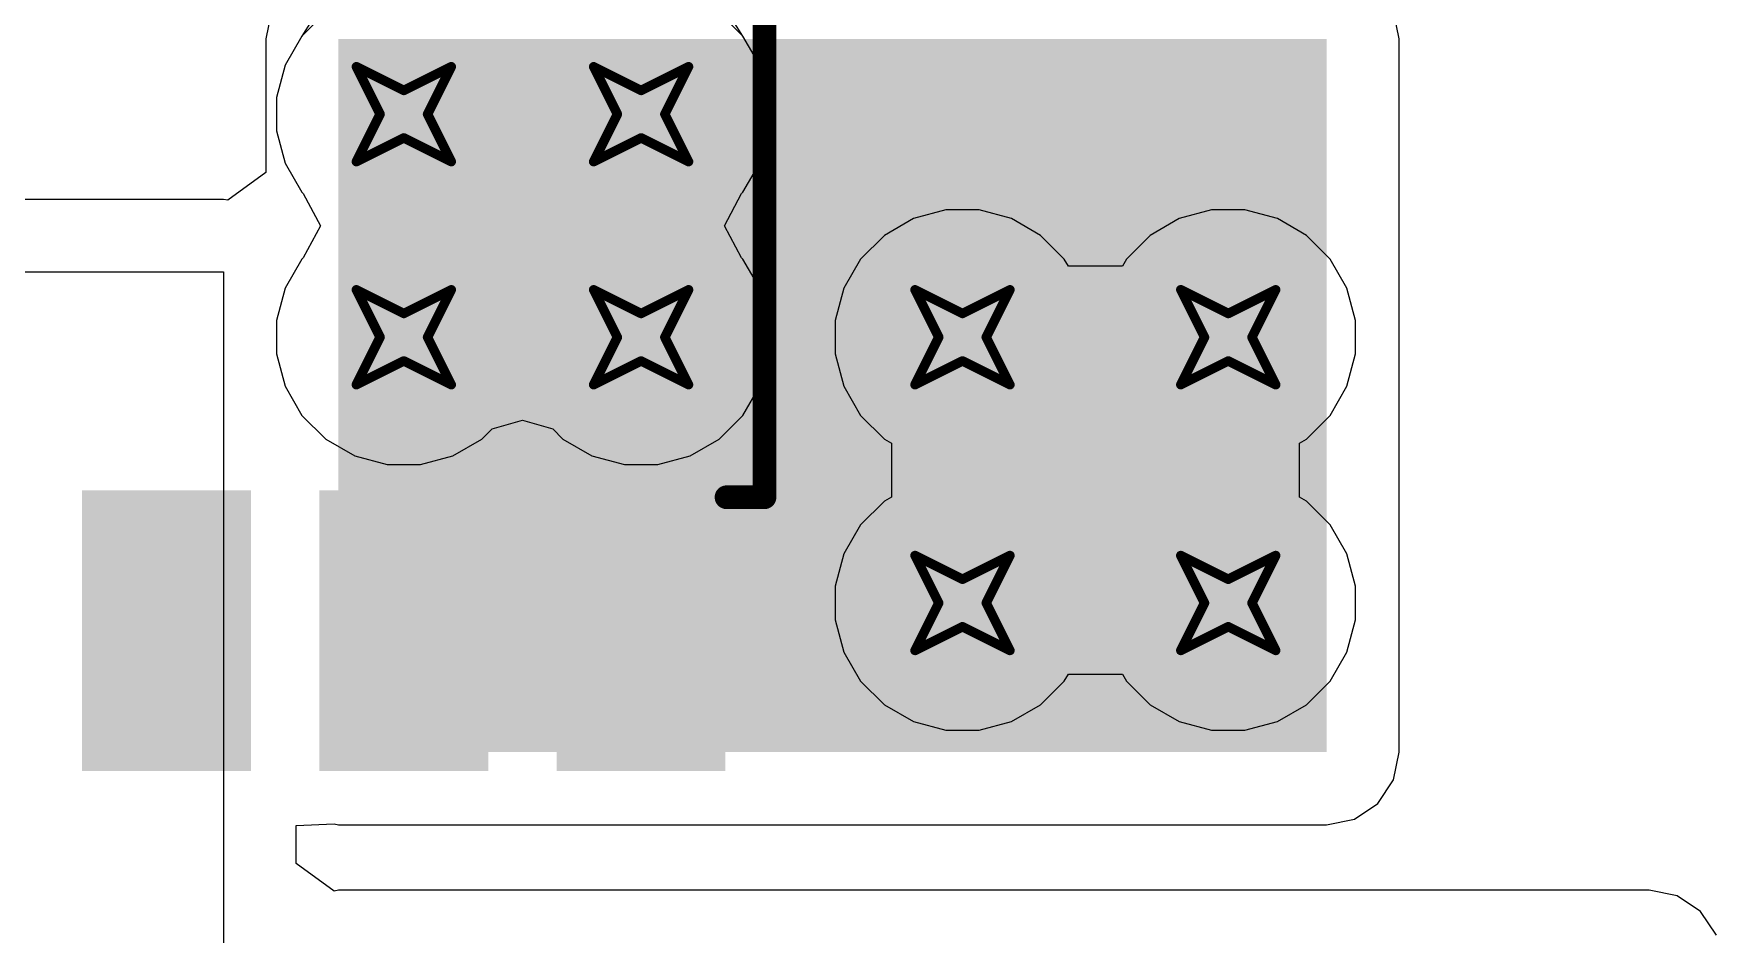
# Model space of a CAD drawing. Header units: inches. Extents: x -36 to 349, y -11 to 240.
# Drawn here: x 4.75 to 13.75, y 6.07 to 10.89 of the extents above; entities that cross this region are included whole.
import ezdxf

# ---------------------------------------------------------------- set-up
doc = ezdxf.new("R2010")
doc.units = ezdxf.units.IN
for name, color, linetype in [('Bottom Layer', 5, 'Continuous'), ('Drill Drawing', 1, 'Continuous'), ('Layer 1', 16, 'Continuous'), ('Layer 2', 76, 'Continuous'), ('Top Layer', 1, 'Continuous'), ('Top Overlay', 2, 'Continuous'), ('Top Paste', 8, 'Continuous'), ('Top Solder', 216, 'Continuous'), ('Via Holes', 16, 'Continuous')]:
    doc.layers.add(name, color=color, linetype=linetype)

# ---------------------------------------------------------------- blocks, each defined once
blk = doc.blocks.new('SOP_8_164')
at = {"layer": 'Top Layer'}
for points in [[(-3.4, 2.255), (-2.1, 2.255), (-2.1, 1.555), (-3.4, 1.555)], [(2.1, 2.255), (3.4, 2.255), (3.4, 1.555), (2.1, 1.555)], [(-3.4, 0.985), (-2.1, 0.985), (-2.1, 0.285), (-3.4, 0.285)], [(2.1, 0.985), (3.4, 0.985), (3.4, 0.285), (2.1, 0.285)], [(-3.4, -0.285), (-2.1, -0.285), (-2.1, -0.985), (-3.4, -0.985)], [(2.1, -0.285), (3.4, -0.285), (3.4, -0.985), (2.1, -0.985)], [(-3.4, -1.555), (-2.1, -1.555), (-2.1, -2.255), (-3.4, -2.255)], [(2.1, -1.555), (3.4, -1.555), (3.4, -2.255), (2.1, -2.255)]]:
    blk.add_hatch(color=1, dxfattribs=at).paths.add_polyline_path(points)
at = {"layer": 'Top Overlay'}
blk.add_hatch(color=2, dxfattribs=at).paths.add_polyline_path([(-1.9799, 1.4727), (-1.7005, 1.4727), (-1.7005, 2.1331), (-1.9799, 2.1331)])
at = {"layer": 'Top Paste'}
for points in [[(-3.4, 2.255), (-2.1, 2.255), (-2.1, 1.555), (-3.4, 1.555)], [(2.1, 2.255), (3.4, 2.255), (3.4, 1.555), (2.1, 1.555)], [(-3.4, 0.985), (-2.1, 0.985), (-2.1, 0.285), (-3.4, 0.285)], [(2.1, 0.985), (3.4, 0.985), (3.4, 0.285), (2.1, 0.285)], [(-3.4, -0.285), (-2.1, -0.285), (-2.1, -0.985), (-3.4, -0.985)], [(2.1, -0.285), (3.4, -0.285), (3.4, -0.985), (2.1, -0.985)], [(-3.4, -1.555), (-2.1, -1.555), (-2.1, -2.255), (-3.4, -2.255)], [(2.1, -1.555), (3.4, -1.555), (3.4, -2.255), (2.1, -2.255)]]:
    blk.add_hatch(color=8, dxfattribs=at).paths.add_polyline_path(points)
at = {"layer": 'Top Solder'}
for points in [[(-3.5016, 2.3566), (-1.9984, 2.3566), (-1.9984, 1.4534), (-3.5016, 1.4534)], [(1.9984, 2.3566), (3.5016, 2.3566), (3.5016, 1.4534), (1.9984, 1.4534)], [(-3.5016, 1.0866), (-1.9984, 1.0866), (-1.9984, 0.1834), (-3.5016, 0.1834)], [(1.9984, 1.0866), (3.5016, 1.0866), (3.5016, 0.1834), (1.9984, 0.1834)], [(-3.5016, -0.1834), (-1.9984, -0.1834), (-1.9984, -1.0866), (-3.5016, -1.0866)], [(1.9984, -0.1834), (3.5016, -0.1834), (3.5016, -1.0866), (1.9984, -1.0866)], [(-3.5016, -1.4534), (-1.9984, -1.4534), (-1.9984, -2.3566), (-3.5016, -2.3566)], [(1.9984, -1.4534), (3.5016, -1.4534), (3.5016, -2.3566), (1.9984, -2.3566)]]:
    blk.add_hatch(color=216, dxfattribs=at).paths.add_polyline_path(points)
at = {"layer": 'Top Overlay'}
for points in [[(-2.0356, 2.5654, 0.127, 0.127, 0), (-2.0356, 2.3622, 0.127, 0.127, 0)], [(-2.0356, 2.5654, 0.127, 0.127, 0), (2.0284, 2.5654, 0.127, 0.127, 0)], [(2.0284, 2.5654, 0.127, 0.127, 0), (2.0284, 2.3622, 0.127, 0.127, 0)], [(-3.6866, 2.032, 0.127, 0.127, 0), (-3.6866, 1.778, 0.127, 0.127, 0)], [(-3.6866, 2.032, 0.127, 0.127, 0), (-3.5596, 1.905, 0.127, 0.127, 0)], [(-3.5596, 1.905, 0.127, 0.127, 0), (-3.6866, 1.778, 0.127, 0.127, 0)], [(-2.0356, -2.3622, 0.127, 0.127, 0), (-2.0356, -2.5654, 0.127, 0.127, 0)], [(2.0284, -2.3622, 0.127, 0.127, 0), (2.0284, -2.5654, 0.127, 0.127, 0)], [(-2.0356, -2.5654, 0.127, 0.127, 0), (2.0284, -2.5654, 0.127, 0.127, 0)]]:
    blk.add_lwpolyline(points, format="xyseb", dxfattribs=at)
for points in [[(-2.0673, 2.5654, 0.0635, 0.0635, 1), (-2.0038, 2.5654, 0.0635, 0.0635, 1)], [(-2.0673, 2.5654, 0.0635, 0.0635, 1), (-2.0038, 2.5654, 0.0635, 0.0635, 1)], [(1.9967, 2.5654, 0.0635, 0.0635, 1), (2.0602, 2.5654, 0.0635, 0.0635, 1)], [(1.9967, 2.5654, 0.0635, 0.0635, 1), (2.0602, 2.5654, 0.0635, 0.0635, 1)], [(-2.0673, 2.3622, 0.0635, 0.0635, 1), (-2.0038, 2.3622, 0.0635, 0.0635, 1)], [(1.9967, 2.3622, 0.0635, 0.0635, 1), (2.0602, 2.3622, 0.0635, 0.0635, 1)], [(-3.7183, 2.032, 0.0635, 0.0635, 1), (-3.6548, 2.032, 0.0635, 0.0635, 1)], [(-3.7183, 2.032, 0.0635, 0.0635, 1), (-3.6548, 2.032, 0.0635, 0.0635, 1)], [(-3.5913, 1.905, 0.0635, 0.0635, 1), (-3.5278, 1.905, 0.0635, 0.0635, 1)], [(-3.5913, 1.905, 0.0635, 0.0635, 1), (-3.5278, 1.905, 0.0635, 0.0635, 1)], [(-3.7183, 1.778, 0.0635, 0.0635, 1), (-3.6548, 1.778, 0.0635, 0.0635, 1)], [(-3.7183, 1.778, 0.0635, 0.0635, 1), (-3.6548, 1.778, 0.0635, 0.0635, 1)], [(-2.0673, -2.3622, 0.0635, 0.0635, 1), (-2.0038, -2.3622, 0.0635, 0.0635, 1)], [(1.9967, -2.3622, 0.0635, 0.0635, 1), (2.0602, -2.3622, 0.0635, 0.0635, 1)], [(-2.0673, -2.5654, 0.0635, 0.0635, 1), (-2.0038, -2.5654, 0.0635, 0.0635, 1)], [(-2.0673, -2.5654, 0.0635, 0.0635, 1), (-2.0038, -2.5654, 0.0635, 0.0635, 1)], [(1.9967, -2.5654, 0.0635, 0.0635, 1), (2.0602, -2.5654, 0.0635, 0.0635, 1)], [(1.9967, -2.5654, 0.0635, 0.0635, 1), (2.0602, -2.5654, 0.0635, 0.0635, 1)]]:
    blk.add_lwpolyline(points, format="xyseb", close=True, dxfattribs=at)

msp = doc.modelspace()

# ---------------------------------------------------------------- hatches: boundary and pattern name
at = {"layer": 'Bottom Layer'}
h = msp.add_hatch(color=5, dxfattribs=at)
edge = h.paths.add_edge_path()
edge.add_arc((6.7288, 10.4608), 0.3, 0, 360)
h = msp.add_hatch(color=5, dxfattribs=at)
edge = h.paths.add_edge_path()
edge.add_arc((7.9988, 10.4608), 0.3, 0, 360)
h = msp.add_hatch(color=5, dxfattribs=at)
edge = h.paths.add_edge_path()
edge.add_arc((6.7288, 9.267), 0.3, 0, 360)
h = msp.add_hatch(color=5, dxfattribs=at)
edge = h.paths.add_edge_path()
edge.add_arc((7.9988, 9.267), 0.3, 0, 360)
h = msp.add_hatch(color=5, dxfattribs=at)
edge = h.paths.add_edge_path()
edge.add_arc((9.7189, 9.267), 0.3, 0, 360)
h = msp.add_hatch(color=5, dxfattribs=at)
edge = h.paths.add_edge_path()
edge.add_arc((11.1413, 9.267), 0.3, 0, 360)
h = msp.add_hatch(color=5, dxfattribs=at)
edge = h.paths.add_edge_path()
edge.add_arc((9.7189, 7.8446), 0.3, 0, 360)
h = msp.add_hatch(color=5, dxfattribs=at)
edge = h.paths.add_edge_path()
edge.add_arc((11.1413, 7.8446), 0.3, 0, 360)
at = {"layer": 'Layer 1'}
h = msp.add_hatch(color=16, dxfattribs=at)
edge = h.paths.add_edge_path()
edge.add_arc((6.7288, 10.4608), 0.3, 0, 360)
h = msp.add_hatch(color=16, dxfattribs=at)
edge = h.paths.add_edge_path()
edge.add_arc((7.9988, 10.4608), 0.3, 0, 360)
h = msp.add_hatch(color=16, dxfattribs=at)
edge = h.paths.add_edge_path()
edge.add_arc((6.7288, 9.267), 0.3, 0, 360)
h = msp.add_hatch(color=16, dxfattribs=at)
edge = h.paths.add_edge_path()
edge.add_arc((7.9988, 9.267), 0.3, 0, 360)
h = msp.add_hatch(color=16, dxfattribs=at)
edge = h.paths.add_edge_path()
edge.add_arc((9.7189, 9.267), 0.3, 0, 360)
h = msp.add_hatch(color=16, dxfattribs=at)
edge = h.paths.add_edge_path()
edge.add_arc((11.1413, 9.267), 0.3, 0, 360)
h = msp.add_hatch(color=16, dxfattribs=at)
edge = h.paths.add_edge_path()
edge.add_arc((9.7189, 7.8446), 0.3, 0, 360)
h = msp.add_hatch(color=16, dxfattribs=at)
edge = h.paths.add_edge_path()
edge.add_arc((11.1413, 7.8446), 0.3, 0, 360)
at = {"layer": 'Layer 2'}
h = msp.add_hatch(color=76, dxfattribs=at)
edge = h.paths.add_edge_path()
edge.add_arc((6.7288, 10.4608), 0.3, 0, 360)
h = msp.add_hatch(color=76, dxfattribs=at)
edge = h.paths.add_edge_path()
edge.add_arc((7.9988, 10.4608), 0.3, 0, 360)
h = msp.add_hatch(color=76, dxfattribs=at)
edge = h.paths.add_edge_path()
edge.add_arc((6.7288, 9.267), 0.3, 0, 360)
h = msp.add_hatch(color=76, dxfattribs=at)
edge = h.paths.add_edge_path()
edge.add_arc((7.9988, 9.267), 0.3, 0, 360)
h = msp.add_hatch(color=76, dxfattribs=at)
edge = h.paths.add_edge_path()
edge.add_arc((9.7189, 9.267), 0.3, 0, 360)
h = msp.add_hatch(color=76, dxfattribs=at)
edge = h.paths.add_edge_path()
edge.add_arc((11.1413, 9.267), 0.3, 0, 360)
h = msp.add_hatch(color=76, dxfattribs=at)
edge = h.paths.add_edge_path()
edge.add_arc((9.7189, 7.8446), 0.3, 0, 360)
h = msp.add_hatch(color=76, dxfattribs=at)
edge = h.paths.add_edge_path()
edge.add_arc((11.1413, 7.8446), 0.3, 0, 360)
at = {"layer": 'Top Layer'}
for points in [[(6.3788, 7.0462), (11.6676, 7.0462), (11.6676, 10.8633), (6.3788, 10.8633)], [(9.0514, 7.0462), (11.6676, 7.0462), (11.6676, 10.8633), (9.0514, 10.8633)]]:
    msp.add_hatch(color=1, dxfattribs=at).paths.add_polyline_path(points)
h = msp.add_hatch(color=1, dxfattribs=at)
edge = h.paths.add_edge_path()
edge.add_arc((6.7288, 10.4608), 0.3, 0, 360)
h = msp.add_hatch(color=1, dxfattribs=at)
edge = h.paths.add_edge_path()
edge.add_arc((7.9988, 10.4608), 0.3, 0, 360)
h = msp.add_hatch(color=1, dxfattribs=at)
edge = h.paths.add_edge_path()
edge.add_arc((6.7288, 9.267), 0.3, 0, 360)
h = msp.add_hatch(color=1, dxfattribs=at)
edge = h.paths.add_edge_path()
edge.add_arc((7.9988, 9.267), 0.3, 0, 360)
h = msp.add_hatch(color=1, dxfattribs=at)
edge = h.paths.add_edge_path()
edge.add_arc((9.7189, 9.267), 0.3, 0, 360)
h = msp.add_hatch(color=1, dxfattribs=at)
edge = h.paths.add_edge_path()
edge.add_arc((11.1413, 9.267), 0.3, 0, 360)
h = msp.add_hatch(color=1, dxfattribs=at)
edge = h.paths.add_edge_path()
edge.add_arc((9.7189, 7.8446), 0.3, 0, 360)
h = msp.add_hatch(color=1, dxfattribs=at)
edge = h.paths.add_edge_path()
edge.add_arc((11.1413, 7.8446), 0.3, 0, 360)
at = {"layer": 'Via Holes'}
h = msp.add_hatch(color=7, dxfattribs=at)
edge = h.paths.add_edge_path()
edge.add_arc((6.7288, 10.4608), 0.15, 0, 360)
h = msp.add_hatch(color=7, dxfattribs=at)
edge = h.paths.add_edge_path()
edge.add_arc((7.9988, 10.4608), 0.15, 0, 360)
h = msp.add_hatch(color=7, dxfattribs=at)
edge = h.paths.add_edge_path()
edge.add_arc((6.7288, 9.267), 0.15, 0, 360)
h = msp.add_hatch(color=7, dxfattribs=at)
edge = h.paths.add_edge_path()
edge.add_arc((7.9988, 9.267), 0.15, 0, 360)
h = msp.add_hatch(color=7, dxfattribs=at)
edge = h.paths.add_edge_path()
edge.add_arc((9.7189, 9.267), 0.15, 0, 360)
h = msp.add_hatch(color=7, dxfattribs=at)
edge = h.paths.add_edge_path()
edge.add_arc((11.1413, 9.267), 0.15, 0, 360)
h = msp.add_hatch(color=7, dxfattribs=at)
edge = h.paths.add_edge_path()
edge.add_arc((9.7189, 7.8446), 0.15, 0, 360)
h = msp.add_hatch(color=7, dxfattribs=at)
edge = h.paths.add_edge_path()
edge.add_arc((11.1413, 7.8446), 0.15, 0, 360)

# ---------------------------------------------------------------- linework, layer by layer
at = {"layer": 'Drill Drawing'}
for points in [[(6.4748, 10.7148, 0.0508, 0.0508, 0), (6.7288, 10.5878, 0.0508, 0.0508, 0)], [(6.4748, 10.7148, 0.0508, 0.0508, 0), (6.6018, 10.4608, 0.0508, 0.0508, 0)], [(6.7288, 10.5878, 0.0508, 0.0508, 0), (6.9828, 10.7148, 0.0508, 0.0508, 0)], [(6.8558, 10.4608, 0.0508, 0.0508, 0), (6.9828, 10.7148, 0.0508, 0.0508, 0)], [(7.7448, 10.7148, 0.0508, 0.0508, 0), (7.9988, 10.5878, 0.0508, 0.0508, 0)], [(7.7448, 10.7148, 0.0508, 0.0508, 0), (7.8718, 10.4608, 0.0508, 0.0508, 0)], [(7.9988, 10.5878, 0.0508, 0.0508, 0), (8.2528, 10.7148, 0.0508, 0.0508, 0)], [(8.1258, 10.4608, 0.0508, 0.0508, 0), (8.2528, 10.7148, 0.0508, 0.0508, 0)], [(6.4748, 10.2068, 0.0508, 0.0508, 0), (6.6018, 10.4608, 0.0508, 0.0508, 0)], [(6.8558, 10.4608, 0.0508, 0.0508, 0), (6.9828, 10.2068, 0.0508, 0.0508, 0)], [(7.7448, 10.2068, 0.0508, 0.0508, 0), (7.8718, 10.4608, 0.0508, 0.0508, 0)], [(8.1258, 10.4608, 0.0508, 0.0508, 0), (8.2528, 10.2068, 0.0508, 0.0508, 0)], [(6.4748, 10.2068, 0.0508, 0.0508, 0), (6.7288, 10.3338, 0.0508, 0.0508, 0)], [(6.7288, 10.3338, 0.0508, 0.0508, 0), (6.9828, 10.2068, 0.0508, 0.0508, 0)], [(7.7448, 10.2068, 0.0508, 0.0508, 0), (7.9988, 10.3338, 0.0508, 0.0508, 0)], [(7.9988, 10.3338, 0.0508, 0.0508, 0), (8.2528, 10.2068, 0.0508, 0.0508, 0)], [(6.4748, 9.521, 0.0508, 0.0508, 0), (6.7288, 9.394, 0.0508, 0.0508, 0)], [(6.4748, 9.521, 0.0508, 0.0508, 0), (6.6018, 9.267, 0.0508, 0.0508, 0)], [(6.7288, 9.394, 0.0508, 0.0508, 0), (6.9828, 9.521, 0.0508, 0.0508, 0)], [(6.8558, 9.267, 0.0508, 0.0508, 0), (6.9828, 9.521, 0.0508, 0.0508, 0)], [(7.7448, 9.521, 0.0508, 0.0508, 0), (7.9988, 9.394, 0.0508, 0.0508, 0)], [(7.7448, 9.521, 0.0508, 0.0508, 0), (7.8718, 9.267, 0.0508, 0.0508, 0)], [(7.9988, 9.394, 0.0508, 0.0508, 0), (8.2528, 9.521, 0.0508, 0.0508, 0)], [(8.1258, 9.267, 0.0508, 0.0508, 0), (8.2528, 9.521, 0.0508, 0.0508, 0)], [(9.4649, 9.521, 0.0508, 0.0508, 0), (9.7189, 9.394, 0.0508, 0.0508, 0)], [(9.4649, 9.521, 0.0508, 0.0508, 0), (9.5919, 9.267, 0.0508, 0.0508, 0)], [(9.7189, 9.394, 0.0508, 0.0508, 0), (9.9729, 9.521, 0.0508, 0.0508, 0)], [(9.8459, 9.267, 0.0508, 0.0508, 0), (9.9729, 9.521, 0.0508, 0.0508, 0)], [(10.8873, 9.521, 0.0508, 0.0508, 0), (11.1413, 9.394, 0.0508, 0.0508, 0)], [(10.8873, 9.521, 0.0508, 0.0508, 0), (11.0143, 9.267, 0.0508, 0.0508, 0)], [(11.1413, 9.394, 0.0508, 0.0508, 0), (11.3953, 9.521, 0.0508, 0.0508, 0)], [(11.2683, 9.267, 0.0508, 0.0508, 0), (11.3953, 9.521, 0.0508, 0.0508, 0)], [(6.4748, 9.013, 0.0508, 0.0508, 0), (6.6018, 9.267, 0.0508, 0.0508, 0)], [(6.8558, 9.267, 0.0508, 0.0508, 0), (6.9828, 9.013, 0.0508, 0.0508, 0)], [(7.7448, 9.013, 0.0508, 0.0508, 0), (7.8718, 9.267, 0.0508, 0.0508, 0)], [(8.1258, 9.267, 0.0508, 0.0508, 0), (8.2528, 9.013, 0.0508, 0.0508, 0)], [(9.4649, 9.013, 0.0508, 0.0508, 0), (9.5919, 9.267, 0.0508, 0.0508, 0)], [(9.8459, 9.267, 0.0508, 0.0508, 0), (9.9729, 9.013, 0.0508, 0.0508, 0)], [(10.8873, 9.013, 0.0508, 0.0508, 0), (11.0143, 9.267, 0.0508, 0.0508, 0)], [(11.2683, 9.267, 0.0508, 0.0508, 0), (11.3953, 9.013, 0.0508, 0.0508, 0)], [(6.4748, 9.013, 0.0508, 0.0508, 0), (6.7288, 9.14, 0.0508, 0.0508, 0)], [(6.7288, 9.14, 0.0508, 0.0508, 0), (6.9828, 9.013, 0.0508, 0.0508, 0)], [(7.7448, 9.013, 0.0508, 0.0508, 0), (7.9988, 9.14, 0.0508, 0.0508, 0)], [(7.9988, 9.14, 0.0508, 0.0508, 0), (8.2528, 9.013, 0.0508, 0.0508, 0)], [(9.4649, 9.013, 0.0508, 0.0508, 0), (9.7189, 9.14, 0.0508, 0.0508, 0)], [(9.7189, 9.14, 0.0508, 0.0508, 0), (9.9729, 9.013, 0.0508, 0.0508, 0)], [(10.8873, 9.013, 0.0508, 0.0508, 0), (11.1413, 9.14, 0.0508, 0.0508, 0)], [(11.1413, 9.14, 0.0508, 0.0508, 0), (11.3953, 9.013, 0.0508, 0.0508, 0)], [(9.4649, 8.0986, 0.0508, 0.0508, 0), (9.7189, 7.9716, 0.0508, 0.0508, 0)], [(9.4649, 8.0986, 0.0508, 0.0508, 0), (9.5919, 7.8446, 0.0508, 0.0508, 0)], [(9.7189, 7.9716, 0.0508, 0.0508, 0), (9.9729, 8.0986, 0.0508, 0.0508, 0)], [(9.8459, 7.8446, 0.0508, 0.0508, 0), (9.9729, 8.0986, 0.0508, 0.0508, 0)], [(10.8873, 8.0986, 0.0508, 0.0508, 0), (11.1413, 7.9716, 0.0508, 0.0508, 0)], [(10.8873, 8.0986, 0.0508, 0.0508, 0), (11.0143, 7.8446, 0.0508, 0.0508, 0)], [(11.1413, 7.9716, 0.0508, 0.0508, 0), (11.3953, 8.0986, 0.0508, 0.0508, 0)], [(11.2683, 7.8446, 0.0508, 0.0508, 0), (11.3953, 8.0986, 0.0508, 0.0508, 0)], [(9.4649, 7.5906, 0.0508, 0.0508, 0), (9.5919, 7.8446, 0.0508, 0.0508, 0)], [(9.8459, 7.8446, 0.0508, 0.0508, 0), (9.9729, 7.5906, 0.0508, 0.0508, 0)], [(10.8873, 7.5906, 0.0508, 0.0508, 0), (11.0143, 7.8446, 0.0508, 0.0508, 0)], [(11.2683, 7.8446, 0.0508, 0.0508, 0), (11.3953, 7.5906, 0.0508, 0.0508, 0)], [(9.4649, 7.5906, 0.0508, 0.0508, 0), (9.7189, 7.7176, 0.0508, 0.0508, 0)], [(9.7189, 7.7176, 0.0508, 0.0508, 0), (9.9729, 7.5906, 0.0508, 0.0508, 0)], [(10.8873, 7.5906, 0.0508, 0.0508, 0), (11.1413, 7.7176, 0.0508, 0.0508, 0)], [(11.1413, 7.7176, 0.0508, 0.0508, 0), (11.3953, 7.5906, 0.0508, 0.0508, 0)]]:
    msp.add_lwpolyline(points, format="xyseb", dxfattribs=at)
for points in [[(6.4621, 10.7148, 0.0254, 0.0254, 1), (6.4875, 10.7148, 0.0254, 0.0254, 1)], [(6.4621, 10.7148, 0.0254, 0.0254, 1), (6.4875, 10.7148, 0.0254, 0.0254, 1)], [(6.9701, 10.7148, 0.0254, 0.0254, 1), (6.9955, 10.7148, 0.0254, 0.0254, 1)], [(6.9701, 10.7148, 0.0254, 0.0254, 1), (6.9955, 10.7148, 0.0254, 0.0254, 1)], [(7.7321, 10.7148, 0.0254, 0.0254, 1), (7.7575, 10.7148, 0.0254, 0.0254, 1)], [(7.7321, 10.7148, 0.0254, 0.0254, 1), (7.7575, 10.7148, 0.0254, 0.0254, 1)], [(8.2401, 10.7148, 0.0254, 0.0254, 1), (8.2655, 10.7148, 0.0254, 0.0254, 1)], [(8.2401, 10.7148, 0.0254, 0.0254, 1), (8.2655, 10.7148, 0.0254, 0.0254, 1)], [(6.7161, 10.5878, 0.0254, 0.0254, 1), (6.7415, 10.5878, 0.0254, 0.0254, 1)], [(6.7161, 10.5878, 0.0254, 0.0254, 1), (6.7415, 10.5878, 0.0254, 0.0254, 1)], [(7.9861, 10.5878, 0.0254, 0.0254, 1), (8.0115, 10.5878, 0.0254, 0.0254, 1)], [(7.9861, 10.5878, 0.0254, 0.0254, 1), (8.0115, 10.5878, 0.0254, 0.0254, 1)], [(6.5891, 10.4608, 0.0254, 0.0254, 1), (6.6145, 10.4608, 0.0254, 0.0254, 1)], [(6.5891, 10.4608, 0.0254, 0.0254, 1), (6.6145, 10.4608, 0.0254, 0.0254, 1)], [(6.8431, 10.4608, 0.0254, 0.0254, 1), (6.8685, 10.4608, 0.0254, 0.0254, 1)], [(6.8431, 10.4608, 0.0254, 0.0254, 1), (6.8685, 10.4608, 0.0254, 0.0254, 1)], [(7.8591, 10.4608, 0.0254, 0.0254, 1), (7.8845, 10.4608, 0.0254, 0.0254, 1)], [(7.8591, 10.4608, 0.0254, 0.0254, 1), (7.8845, 10.4608, 0.0254, 0.0254, 1)], [(8.1131, 10.4608, 0.0254, 0.0254, 1), (8.1385, 10.4608, 0.0254, 0.0254, 1)], [(8.1131, 10.4608, 0.0254, 0.0254, 1), (8.1385, 10.4608, 0.0254, 0.0254, 1)], [(6.7161, 10.3338, 0.0254, 0.0254, 1), (6.7415, 10.3338, 0.0254, 0.0254, 1)], [(6.7161, 10.3338, 0.0254, 0.0254, 1), (6.7415, 10.3338, 0.0254, 0.0254, 1)], [(7.9861, 10.3338, 0.0254, 0.0254, 1), (8.0115, 10.3338, 0.0254, 0.0254, 1)], [(7.9861, 10.3338, 0.0254, 0.0254, 1), (8.0115, 10.3338, 0.0254, 0.0254, 1)], [(6.4621, 10.2068, 0.0254, 0.0254, 1), (6.4875, 10.2068, 0.0254, 0.0254, 1)], [(6.4621, 10.2068, 0.0254, 0.0254, 1), (6.4875, 10.2068, 0.0254, 0.0254, 1)], [(6.9701, 10.2068, 0.0254, 0.0254, 1), (6.9955, 10.2068, 0.0254, 0.0254, 1)], [(6.9701, 10.2068, 0.0254, 0.0254, 1), (6.9955, 10.2068, 0.0254, 0.0254, 1)], [(7.7321, 10.2068, 0.0254, 0.0254, 1), (7.7575, 10.2068, 0.0254, 0.0254, 1)], [(7.7321, 10.2068, 0.0254, 0.0254, 1), (7.7575, 10.2068, 0.0254, 0.0254, 1)], [(8.2401, 10.2068, 0.0254, 0.0254, 1), (8.2655, 10.2068, 0.0254, 0.0254, 1)], [(8.2401, 10.2068, 0.0254, 0.0254, 1), (8.2655, 10.2068, 0.0254, 0.0254, 1)], [(6.4621, 9.521, 0.0254, 0.0254, 1), (6.4875, 9.521, 0.0254, 0.0254, 1)], [(6.4621, 9.521, 0.0254, 0.0254, 1), (6.4875, 9.521, 0.0254, 0.0254, 1)], [(6.9701, 9.521, 0.0254, 0.0254, 1), (6.9955, 9.521, 0.0254, 0.0254, 1)], [(6.9701, 9.521, 0.0254, 0.0254, 1), (6.9955, 9.521, 0.0254, 0.0254, 1)], [(7.7321, 9.521, 0.0254, 0.0254, 1), (7.7575, 9.521, 0.0254, 0.0254, 1)], [(7.7321, 9.521, 0.0254, 0.0254, 1), (7.7575, 9.521, 0.0254, 0.0254, 1)], [(8.2401, 9.521, 0.0254, 0.0254, 1), (8.2655, 9.521, 0.0254, 0.0254, 1)], [(8.2401, 9.521, 0.0254, 0.0254, 1), (8.2655, 9.521, 0.0254, 0.0254, 1)], [(9.4522, 9.521, 0.0254, 0.0254, 1), (9.4776, 9.521, 0.0254, 0.0254, 1)], [(9.4522, 9.521, 0.0254, 0.0254, 1), (9.4776, 9.521, 0.0254, 0.0254, 1)], [(9.9602, 9.521, 0.0254, 0.0254, 1), (9.9856, 9.521, 0.0254, 0.0254, 1)], [(9.9602, 9.521, 0.0254, 0.0254, 1), (9.9856, 9.521, 0.0254, 0.0254, 1)], [(10.8746, 9.521, 0.0254, 0.0254, 1), (10.9, 9.521, 0.0254, 0.0254, 1)], [(10.8746, 9.521, 0.0254, 0.0254, 1), (10.9, 9.521, 0.0254, 0.0254, 1)], [(11.3826, 9.521, 0.0254, 0.0254, 1), (11.408, 9.521, 0.0254, 0.0254, 1)], [(11.3826, 9.521, 0.0254, 0.0254, 1), (11.408, 9.521, 0.0254, 0.0254, 1)], [(6.7161, 9.394, 0.0254, 0.0254, 1), (6.7415, 9.394, 0.0254, 0.0254, 1)], [(6.7161, 9.394, 0.0254, 0.0254, 1), (6.7415, 9.394, 0.0254, 0.0254, 1)], [(7.9861, 9.394, 0.0254, 0.0254, 1), (8.0115, 9.394, 0.0254, 0.0254, 1)], [(7.9861, 9.394, 0.0254, 0.0254, 1), (8.0115, 9.394, 0.0254, 0.0254, 1)], [(9.7062, 9.394, 0.0254, 0.0254, 1), (9.7316, 9.394, 0.0254, 0.0254, 1)], [(9.7062, 9.394, 0.0254, 0.0254, 1), (9.7316, 9.394, 0.0254, 0.0254, 1)], [(11.1286, 9.394, 0.0254, 0.0254, 1), (11.154, 9.394, 0.0254, 0.0254, 1)], [(11.1286, 9.394, 0.0254, 0.0254, 1), (11.154, 9.394, 0.0254, 0.0254, 1)], [(6.5891, 9.267, 0.0254, 0.0254, 1), (6.6145, 9.267, 0.0254, 0.0254, 1)], [(6.5891, 9.267, 0.0254, 0.0254, 1), (6.6145, 9.267, 0.0254, 0.0254, 1)], [(6.8431, 9.267, 0.0254, 0.0254, 1), (6.8685, 9.267, 0.0254, 0.0254, 1)], [(6.8431, 9.267, 0.0254, 0.0254, 1), (6.8685, 9.267, 0.0254, 0.0254, 1)], [(7.8591, 9.267, 0.0254, 0.0254, 1), (7.8845, 9.267, 0.0254, 0.0254, 1)], [(7.8591, 9.267, 0.0254, 0.0254, 1), (7.8845, 9.267, 0.0254, 0.0254, 1)], [(8.1131, 9.267, 0.0254, 0.0254, 1), (8.1385, 9.267, 0.0254, 0.0254, 1)], [(8.1131, 9.267, 0.0254, 0.0254, 1), (8.1385, 9.267, 0.0254, 0.0254, 1)], [(9.5792, 9.267, 0.0254, 0.0254, 1), (9.6046, 9.267, 0.0254, 0.0254, 1)], [(9.5792, 9.267, 0.0254, 0.0254, 1), (9.6046, 9.267, 0.0254, 0.0254, 1)], [(9.8332, 9.267, 0.0254, 0.0254, 1), (9.8586, 9.267, 0.0254, 0.0254, 1)], [(9.8332, 9.267, 0.0254, 0.0254, 1), (9.8586, 9.267, 0.0254, 0.0254, 1)], [(11.0016, 9.267, 0.0254, 0.0254, 1), (11.027, 9.267, 0.0254, 0.0254, 1)], [(11.0016, 9.267, 0.0254, 0.0254, 1), (11.027, 9.267, 0.0254, 0.0254, 1)], [(11.2556, 9.267, 0.0254, 0.0254, 1), (11.281, 9.267, 0.0254, 0.0254, 1)], [(11.2556, 9.267, 0.0254, 0.0254, 1), (11.281, 9.267, 0.0254, 0.0254, 1)], [(6.7161, 9.14, 0.0254, 0.0254, 1), (6.7415, 9.14, 0.0254, 0.0254, 1)], [(6.7161, 9.14, 0.0254, 0.0254, 1), (6.7415, 9.14, 0.0254, 0.0254, 1)], [(7.9861, 9.14, 0.0254, 0.0254, 1), (8.0115, 9.14, 0.0254, 0.0254, 1)], [(7.9861, 9.14, 0.0254, 0.0254, 1), (8.0115, 9.14, 0.0254, 0.0254, 1)], [(9.7062, 9.14, 0.0254, 0.0254, 1), (9.7316, 9.14, 0.0254, 0.0254, 1)], [(9.7062, 9.14, 0.0254, 0.0254, 1), (9.7316, 9.14, 0.0254, 0.0254, 1)], [(11.1286, 9.14, 0.0254, 0.0254, 1), (11.154, 9.14, 0.0254, 0.0254, 1)], [(11.1286, 9.14, 0.0254, 0.0254, 1), (11.154, 9.14, 0.0254, 0.0254, 1)], [(6.4621, 9.013, 0.0254, 0.0254, 1), (6.4875, 9.013, 0.0254, 0.0254, 1)], [(6.4621, 9.013, 0.0254, 0.0254, 1), (6.4875, 9.013, 0.0254, 0.0254, 1)], [(6.9701, 9.013, 0.0254, 0.0254, 1), (6.9955, 9.013, 0.0254, 0.0254, 1)], [(6.9701, 9.013, 0.0254, 0.0254, 1), (6.9955, 9.013, 0.0254, 0.0254, 1)], [(7.7321, 9.013, 0.0254, 0.0254, 1), (7.7575, 9.013, 0.0254, 0.0254, 1)], [(7.7321, 9.013, 0.0254, 0.0254, 1), (7.7575, 9.013, 0.0254, 0.0254, 1)], [(8.2401, 9.013, 0.0254, 0.0254, 1), (8.2655, 9.013, 0.0254, 0.0254, 1)], [(8.2401, 9.013, 0.0254, 0.0254, 1), (8.2655, 9.013, 0.0254, 0.0254, 1)], [(9.4522, 9.013, 0.0254, 0.0254, 1), (9.4776, 9.013, 0.0254, 0.0254, 1)], [(9.4522, 9.013, 0.0254, 0.0254, 1), (9.4776, 9.013, 0.0254, 0.0254, 1)], [(9.9602, 9.013, 0.0254, 0.0254, 1), (9.9856, 9.013, 0.0254, 0.0254, 1)], [(9.9602, 9.013, 0.0254, 0.0254, 1), (9.9856, 9.013, 0.0254, 0.0254, 1)], [(10.8746, 9.013, 0.0254, 0.0254, 1), (10.9, 9.013, 0.0254, 0.0254, 1)], [(10.8746, 9.013, 0.0254, 0.0254, 1), (10.9, 9.013, 0.0254, 0.0254, 1)], [(11.3826, 9.013, 0.0254, 0.0254, 1), (11.408, 9.013, 0.0254, 0.0254, 1)], [(11.3826, 9.013, 0.0254, 0.0254, 1), (11.408, 9.013, 0.0254, 0.0254, 1)], [(9.4522, 8.0986, 0.0254, 0.0254, 1), (9.4776, 8.0986, 0.0254, 0.0254, 1)], [(9.4522, 8.0986, 0.0254, 0.0254, 1), (9.4776, 8.0986, 0.0254, 0.0254, 1)], [(9.9602, 8.0986, 0.0254, 0.0254, 1), (9.9856, 8.0986, 0.0254, 0.0254, 1)], [(9.9602, 8.0986, 0.0254, 0.0254, 1), (9.9856, 8.0986, 0.0254, 0.0254, 1)], [(10.8746, 8.0986, 0.0254, 0.0254, 1), (10.9, 8.0986, 0.0254, 0.0254, 1)], [(10.8746, 8.0986, 0.0254, 0.0254, 1), (10.9, 8.0986, 0.0254, 0.0254, 1)], [(11.3826, 8.0986, 0.0254, 0.0254, 1), (11.408, 8.0986, 0.0254, 0.0254, 1)], [(11.3826, 8.0986, 0.0254, 0.0254, 1), (11.408, 8.0986, 0.0254, 0.0254, 1)], [(9.7062, 7.9716, 0.0254, 0.0254, 1), (9.7316, 7.9716, 0.0254, 0.0254, 1)], [(9.7062, 7.9716, 0.0254, 0.0254, 1), (9.7316, 7.9716, 0.0254, 0.0254, 1)], [(11.1286, 7.9716, 0.0254, 0.0254, 1), (11.154, 7.9716, 0.0254, 0.0254, 1)], [(11.1286, 7.9716, 0.0254, 0.0254, 1), (11.154, 7.9716, 0.0254, 0.0254, 1)], [(9.5792, 7.8446, 0.0254, 0.0254, 1), (9.6046, 7.8446, 0.0254, 0.0254, 1)], [(9.5792, 7.8446, 0.0254, 0.0254, 1), (9.6046, 7.8446, 0.0254, 0.0254, 1)], [(9.8332, 7.8446, 0.0254, 0.0254, 1), (9.8586, 7.8446, 0.0254, 0.0254, 1)], [(9.8332, 7.8446, 0.0254, 0.0254, 1), (9.8586, 7.8446, 0.0254, 0.0254, 1)], [(11.0016, 7.8446, 0.0254, 0.0254, 1), (11.027, 7.8446, 0.0254, 0.0254, 1)], [(11.0016, 7.8446, 0.0254, 0.0254, 1), (11.027, 7.8446, 0.0254, 0.0254, 1)], [(11.2556, 7.8446, 0.0254, 0.0254, 1), (11.281, 7.8446, 0.0254, 0.0254, 1)], [(11.2556, 7.8446, 0.0254, 0.0254, 1), (11.281, 7.8446, 0.0254, 0.0254, 1)], [(9.7062, 7.7176, 0.0254, 0.0254, 1), (9.7316, 7.7176, 0.0254, 0.0254, 1)], [(9.7062, 7.7176, 0.0254, 0.0254, 1), (9.7316, 7.7176, 0.0254, 0.0254, 1)], [(11.1286, 7.7176, 0.0254, 0.0254, 1), (11.154, 7.7176, 0.0254, 0.0254, 1)], [(11.1286, 7.7176, 0.0254, 0.0254, 1), (11.154, 7.7176, 0.0254, 0.0254, 1)], [(9.4522, 7.5906, 0.0254, 0.0254, 1), (9.4776, 7.5906, 0.0254, 0.0254, 1)], [(9.4522, 7.5906, 0.0254, 0.0254, 1), (9.4776, 7.5906, 0.0254, 0.0254, 1)], [(9.9602, 7.5906, 0.0254, 0.0254, 1), (9.9856, 7.5906, 0.0254, 0.0254, 1)], [(9.9602, 7.5906, 0.0254, 0.0254, 1), (9.9856, 7.5906, 0.0254, 0.0254, 1)], [(10.8746, 7.5906, 0.0254, 0.0254, 1), (10.9, 7.5906, 0.0254, 0.0254, 1)], [(10.8746, 7.5906, 0.0254, 0.0254, 1), (10.9, 7.5906, 0.0254, 0.0254, 1)], [(11.3826, 7.5906, 0.0254, 0.0254, 1), (11.408, 7.5906, 0.0254, 0.0254, 1)], [(11.3826, 7.5906, 0.0254, 0.0254, 1), (11.408, 7.5906, 0.0254, 0.0254, 1)]]:
    msp.add_lwpolyline(points, format="xyseb", close=True, dxfattribs=at)
at = {"layer": 'Layer 1'}
for p, q in [((6.3106, 11.0058), (6.1838, 10.879)), ((8.5437, 10.879), (8.4169, 11.0058)), ((6.1838, 10.879), (6.0942, 10.7237)), ((8.6334, 10.7237), (8.5437, 10.879)), ((6.0942, 10.7237), (6.0478, 10.5505)), ((8.6798, 10.5505), (8.6334, 10.7237)), ((6.0478, 10.5505), (6.0478, 10.3712)), ((8.6798, 10.3712), (8.6798, 10.5505)), ((6.0478, 10.3712), (6.0942, 10.198)), ((8.6334, 10.198), (8.6798, 10.3712)), ((6.0942, 10.198), (6.1838, 10.0427)), ((8.5437, 10.0427), (8.6334, 10.198)), ((6.1838, 10.0427), (6.1906, 10.036)), ((6.1906, 10.036), (6.2828, 9.8639)), ((8.4448, 9.8639), (8.537, 10.036)), ((8.537, 10.036), (8.5437, 10.0427)), ((9.6292, 9.948), (9.456, 9.9016)), ((9.8085, 9.948), (9.6292, 9.948)), ((9.9817, 9.9016), (9.8085, 9.948)), ((11.0516, 9.948), (10.8784, 9.9016)), ((11.2309, 9.948), (11.0516, 9.948)), ((11.4041, 9.9016), (11.2309, 9.948)), ((6.2828, 9.8639), (6.1906, 9.6919)), ((8.537, 9.6919), (8.4448, 9.8639)), ((9.456, 9.9016), (9.3007, 9.812)), ((10.137, 9.812), (9.9817, 9.9016)), ((10.8784, 9.9016), (10.7231, 9.812)), ((11.5594, 9.812), (11.4041, 9.9016)), ((9.3007, 9.812), (9.1739, 9.6852)), ((10.2638, 9.6852), (10.137, 9.812)), ((10.7231, 9.812), (10.5963, 9.6852)), ((11.6862, 9.6852), (11.5594, 9.812)), ((6.1838, 9.6852), (6.0942, 9.5299)), ((6.1906, 9.6919), (6.1838, 9.6852)), ((8.5437, 9.6852), (8.537, 9.6919)), ((8.6334, 9.5299), (8.5437, 9.6852)), ((9.1739, 9.6852), (9.0843, 9.5299)), ((10.2855, 9.6476), (10.2638, 9.6852)), ((10.5747, 9.6476), (10.2855, 9.6476)), ((10.5963, 9.6852), (10.5747, 9.6476)), ((11.7759, 9.5299), (11.6862, 9.6852)), ((6.0942, 9.5299), (6.0478, 9.3567)), ((8.6798, 9.3567), (8.6334, 9.5299)), ((9.0843, 9.5299), (9.0379, 9.3567)), ((11.8223, 9.3567), (11.7759, 9.5299)), ((6.0478, 9.3567), (6.0478, 9.1774)), ((8.6798, 9.1774), (8.6798, 9.3567)), ((9.0379, 9.3567), (9.0379, 9.1774)), ((11.8223, 9.1774), (11.8223, 9.3567)), ((6.0478, 9.1774), (6.0942, 9.0042)), ((8.6334, 9.0042), (8.6798, 9.1774)), ((9.0379, 9.1774), (9.0843, 9.0042)), ((11.7759, 9.0042), (11.8223, 9.1774)), ((6.0942, 9.0042), (6.1838, 8.8489)), ((8.5437, 8.8489), (8.6334, 9.0042)), ((9.0843, 9.0042), (9.1739, 8.8489)), ((11.6862, 8.8489), (11.7759, 9.0042)), ((6.1838, 8.8489), (6.3106, 8.7221)), ((8.4169, 8.7221), (8.5437, 8.8489)), ((9.1739, 8.8489), (9.3007, 8.7221)), ((11.5594, 8.7221), (11.6862, 8.8489)), ((7.1469, 8.7221), (7.202, 8.7771)), ((7.202, 8.7771), (7.3638, 8.8232)), ((7.3638, 8.8232), (7.5256, 8.7771)), ((7.5256, 8.7771), (7.5806, 8.7221)), ((6.3106, 8.7221), (6.4659, 8.6324)), ((6.9916, 8.6324), (7.1469, 8.7221)), ((7.5806, 8.7221), (7.7359, 8.6324)), ((8.2616, 8.6324), (8.4169, 8.7221)), ((9.3007, 8.7221), (9.3383, 8.7004)), ((9.3383, 8.7004), (9.3383, 8.4113)), ((11.5219, 8.7004), (11.5594, 8.7221)), ((11.5219, 8.4113), (11.5219, 8.7004)), ((6.4659, 8.6324), (6.6391, 8.586)), ((6.6391, 8.586), (6.8184, 8.586)), ((6.8184, 8.586), (6.9916, 8.6324)), ((7.7359, 8.6324), (7.9091, 8.586)), ((7.9091, 8.586), (8.0884, 8.586)), ((8.0884, 8.586), (8.2616, 8.6324)), ((9.3007, 8.3896), (9.1739, 8.2628)), ((9.3383, 8.4113), (9.3007, 8.3896)), ((11.5594, 8.3896), (11.5219, 8.4113)), ((11.6862, 8.2628), (11.5594, 8.3896)), ((9.1739, 8.2628), (9.0843, 8.1075)), ((11.7759, 8.1075), (11.6862, 8.2628)), ((9.0843, 8.1075), (9.0379, 7.9343)), ((11.8223, 7.9343), (11.7759, 8.1075)), ((9.0379, 7.9343), (9.0379, 7.755)), ((11.8223, 7.755), (11.8223, 7.9343)), ((9.0379, 7.755), (9.0843, 7.5818)), ((11.7759, 7.5818), (11.8223, 7.755)), ((9.0843, 7.5818), (9.1739, 7.4265)), ((11.6862, 7.4265), (11.7759, 7.5818)), ((9.1739, 7.4265), (9.3007, 7.2997)), ((10.137, 7.2997), (10.2638, 7.4265)), ((10.2638, 7.4265), (10.2855, 7.464)), ((10.2855, 7.464), (10.5747, 7.464)), ((10.5747, 7.464), (10.5963, 7.4265)), ((10.5963, 7.4265), (10.7231, 7.2997)), ((11.5594, 7.2997), (11.6862, 7.4265)), ((9.3007, 7.2997), (9.456, 7.21)), ((9.9817, 7.21), (10.137, 7.2997)), ((10.7231, 7.2997), (10.8784, 7.21)), ((11.4041, 7.21), (11.5594, 7.2997)), ((9.456, 7.21), (9.6292, 7.1636)), ((9.8085, 7.1636), (9.9817, 7.21)), ((10.8784, 7.21), (11.0516, 7.1636)), ((11.2309, 7.1636), (11.4041, 7.21)), ((9.6292, 7.1636), (9.8085, 7.1636)), ((11.0516, 7.1636), (11.2309, 7.1636))]:
    msp.add_line(p, q, dxfattribs=at)
at = {"layer": 'Layer 2'}
for p, q in [((6.2871, 11.0431), (6.1838, 10.879)), ((8.5437, 10.879), (8.4404, 11.0431)), ((6.1838, 10.879), (6.0942, 10.7237)), ((8.6334, 10.7237), (8.5437, 10.879)), ((6.0942, 10.7237), (6.0478, 10.5505)), ((8.6798, 10.5505), (8.6334, 10.7237)), ((6.0478, 10.5505), (6.0478, 10.3712)), ((8.6798, 10.3712), (8.6798, 10.5505)), ((6.0478, 10.3712), (6.0942, 10.198)), ((8.6334, 10.198), (8.6798, 10.3712)), ((6.0942, 10.198), (6.1838, 10.0427)), ((8.5437, 10.0427), (8.6334, 10.198)), ((6.1838, 10.0427), (6.1906, 10.036)), ((6.1906, 10.036), (6.2828, 9.8639)), ((8.4448, 9.8639), (8.537, 10.036)), ((8.537, 10.036), (8.5437, 10.0427)), ((9.6292, 9.948), (9.456, 9.9016)), ((9.8085, 9.948), (9.6292, 9.948)), ((9.9817, 9.9016), (9.8085, 9.948)), ((11.0516, 9.948), (10.8784, 9.9016)), ((11.2309, 9.948), (11.0516, 9.948)), ((11.4041, 9.9016), (11.2309, 9.948)), ((6.2828, 9.8639), (6.1906, 9.6919)), ((8.537, 9.6919), (8.4448, 9.8639)), ((9.456, 9.9016), (9.3007, 9.812)), ((10.137, 9.812), (9.9817, 9.9016)), ((10.8784, 9.9016), (10.7231, 9.812)), ((11.5594, 9.812), (11.4041, 9.9016)), ((9.3007, 9.812), (9.1739, 9.6852)), ((10.2638, 9.6852), (10.137, 9.812)), ((10.7231, 9.812), (10.5963, 9.6852)), ((11.6862, 9.6852), (11.5594, 9.812)), ((6.1838, 9.6852), (6.0942, 9.5299)), ((6.1906, 9.6919), (6.1838, 9.6852)), ((8.5437, 9.6852), (8.537, 9.6919)), ((8.6334, 9.5299), (8.5437, 9.6852)), ((9.1739, 9.6852), (9.0843, 9.5299)), ((10.2855, 9.6476), (10.2638, 9.6852)), ((10.5747, 9.6476), (10.2855, 9.6476)), ((10.5963, 9.6852), (10.5747, 9.6476)), ((11.7759, 9.5299), (11.6862, 9.6852)), ((6.0942, 9.5299), (6.0478, 9.3567)), ((8.6798, 9.3567), (8.6334, 9.5299)), ((9.0843, 9.5299), (9.0379, 9.3567)), ((11.8223, 9.3567), (11.7759, 9.5299)), ((6.0478, 9.3567), (6.0478, 9.1774)), ((8.6798, 9.1774), (8.6798, 9.3567)), ((9.0379, 9.3567), (9.0379, 9.1774)), ((11.8223, 9.1774), (11.8223, 9.3567)), ((6.0478, 9.1774), (6.0942, 9.0042)), ((8.6334, 9.0042), (8.6798, 9.1774)), ((9.0379, 9.1774), (9.0843, 9.0042)), ((11.7759, 9.0042), (11.8223, 9.1774)), ((6.0942, 9.0042), (6.1838, 8.8489)), ((8.5437, 8.8489), (8.6334, 9.0042)), ((9.0843, 9.0042), (9.1739, 8.8489)), ((11.6862, 8.8489), (11.7759, 9.0042)), ((6.1838, 8.8489), (6.3106, 8.7221)), ((8.4169, 8.7221), (8.5437, 8.8489)), ((9.1739, 8.8489), (9.3007, 8.7221)), ((11.5594, 8.7221), (11.6862, 8.8489)), ((7.1469, 8.7221), (7.202, 8.7771)), ((7.202, 8.7771), (7.3638, 8.8232)), ((7.3638, 8.8232), (7.5256, 8.7771)), ((7.5256, 8.7771), (7.5806, 8.7221)), ((6.3106, 8.7221), (6.4659, 8.6324)), ((6.9916, 8.6324), (7.1469, 8.7221)), ((7.5806, 8.7221), (7.7359, 8.6324)), ((8.2616, 8.6324), (8.4169, 8.7221)), ((9.3007, 8.7221), (9.3383, 8.7004)), ((9.3383, 8.7004), (9.3383, 8.4113)), ((11.5219, 8.7004), (11.5594, 8.7221)), ((11.5219, 8.4113), (11.5219, 8.7004)), ((6.4659, 8.6324), (6.6391, 8.586)), ((6.6391, 8.586), (6.8184, 8.586)), ((6.8184, 8.586), (6.9916, 8.6324)), ((7.7359, 8.6324), (7.9091, 8.586)), ((7.9091, 8.586), (8.0884, 8.586)), ((8.0884, 8.586), (8.2616, 8.6324)), ((9.3007, 8.3896), (9.1739, 8.2628)), ((9.3383, 8.4113), (9.3007, 8.3896)), ((11.5594, 8.3896), (11.5219, 8.4113)), ((11.6862, 8.2628), (11.5594, 8.3896)), ((9.1739, 8.2628), (9.0843, 8.1075)), ((11.7759, 8.1075), (11.6862, 8.2628)), ((9.0843, 8.1075), (9.0379, 7.9343)), ((11.8223, 7.9343), (11.7759, 8.1075)), ((9.0379, 7.9343), (9.0379, 7.755)), ((11.8223, 7.755), (11.8223, 7.9343)), ((9.0379, 7.755), (9.0843, 7.5818)), ((11.7759, 7.5818), (11.8223, 7.755)), ((9.0843, 7.5818), (9.1739, 7.4265)), ((11.6862, 7.4265), (11.7759, 7.5818)), ((9.1739, 7.4265), (9.3007, 7.2997)), ((10.137, 7.2997), (10.2638, 7.4265)), ((10.2638, 7.4265), (10.2855, 7.464)), ((10.2855, 7.464), (10.5747, 7.464)), ((10.5747, 7.464), (10.5963, 7.4265)), ((10.5963, 7.4265), (10.7231, 7.2997)), ((11.5594, 7.2997), (11.6862, 7.4265)), ((9.3007, 7.2997), (9.456, 7.21)), ((9.9817, 7.21), (10.137, 7.2997)), ((10.7231, 7.2997), (10.8784, 7.21)), ((11.4041, 7.21), (11.5594, 7.2997)), ((9.456, 7.21), (9.6292, 7.1636)), ((9.8085, 7.1636), (9.9817, 7.21)), ((10.8784, 7.21), (11.0516, 7.1636)), ((11.2309, 7.1636), (11.4041, 7.21)), ((9.6292, 7.1636), (9.8085, 7.1636)), ((11.0516, 7.1636), (11.2309, 7.1636))]:
    msp.add_line(p, q, dxfattribs=at)
at = {"layer": 'Top Layer'}
for p, q in [((6.0199, 11.0119), (5.9903, 10.8633)), ((12.0561, 10.8633), (12.0265, 11.0119)), ((5.9903, 10.8633), (5.9903, 10.1488)), ((12.0561, 7.0462), (12.0561, 10.8633)), ((5.9903, 10.1488), (5.7871, 10)), ((5.7638, 10.0047), (2.9902, 10.0047)), ((5.7871, 10), (5.7638, 10.0047)), ((2.9902, 9.6162), (5.7638, 9.6162)), ((5.7638, 9.6162), (5.7638, 3.429)), ((12.0265, 6.8975), (12.0561, 7.0462)), ((11.9423, 6.7715), (12.0265, 6.8975)), ((11.8163, 6.6873), (11.9423, 6.7715)), ((11.6676, 6.6577), (11.8163, 6.6873)), ((6.1522, 6.6531), (6.3554, 6.6624)), ((6.1522, 6.4508), (6.1522, 6.6531)), ((6.3554, 6.6624), (6.3788, 6.6577)), ((6.3788, 6.6577), (11.6676, 6.6577)), ((6.3554, 6.302), (6.1522, 6.4508)), ((6.3788, 6.3067), (6.3554, 6.302)), ((13.3948, 6.3067), (6.3788, 6.3067)), ((13.5435, 6.2771), (13.3948, 6.3067)), ((13.6695, 6.1929), (13.5435, 6.2771)), ((13.7537, 6.0669), (13.6695, 6.1929))]:
    msp.add_line(p, q, dxfattribs=at)

# ---------------------------------------------------------------- block references
at = {"rotation": 90}
msp.add_blockref('SOP_8_164', (6.0938, 10.4462), dxfattribs=at)

doc.saveas('drawing.dxf')
